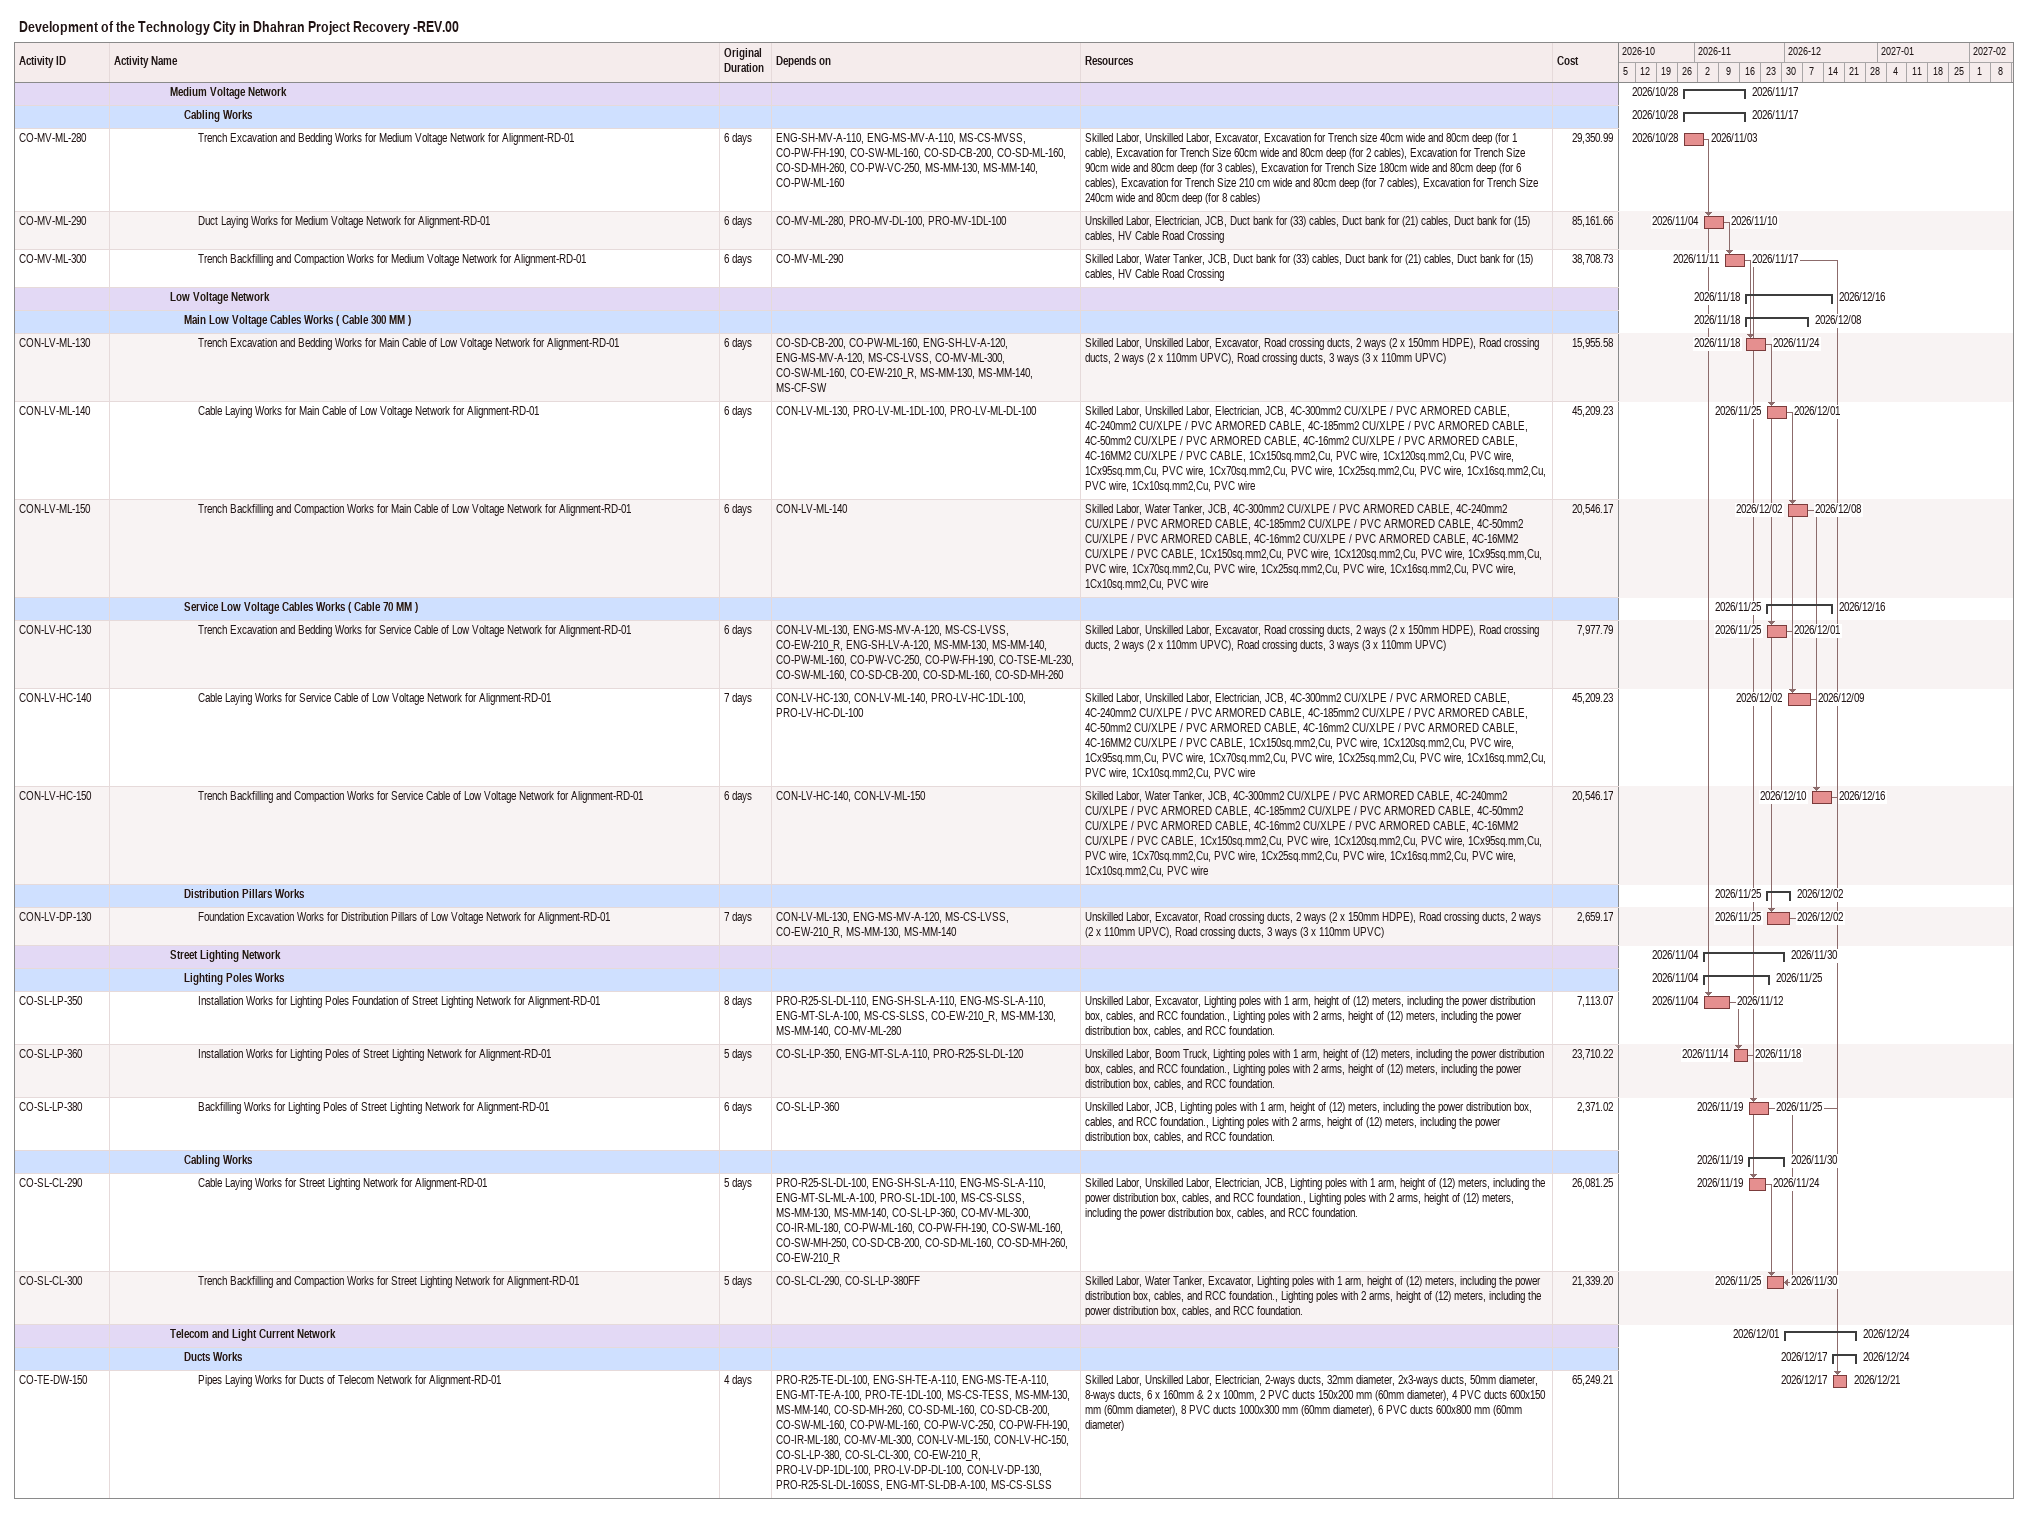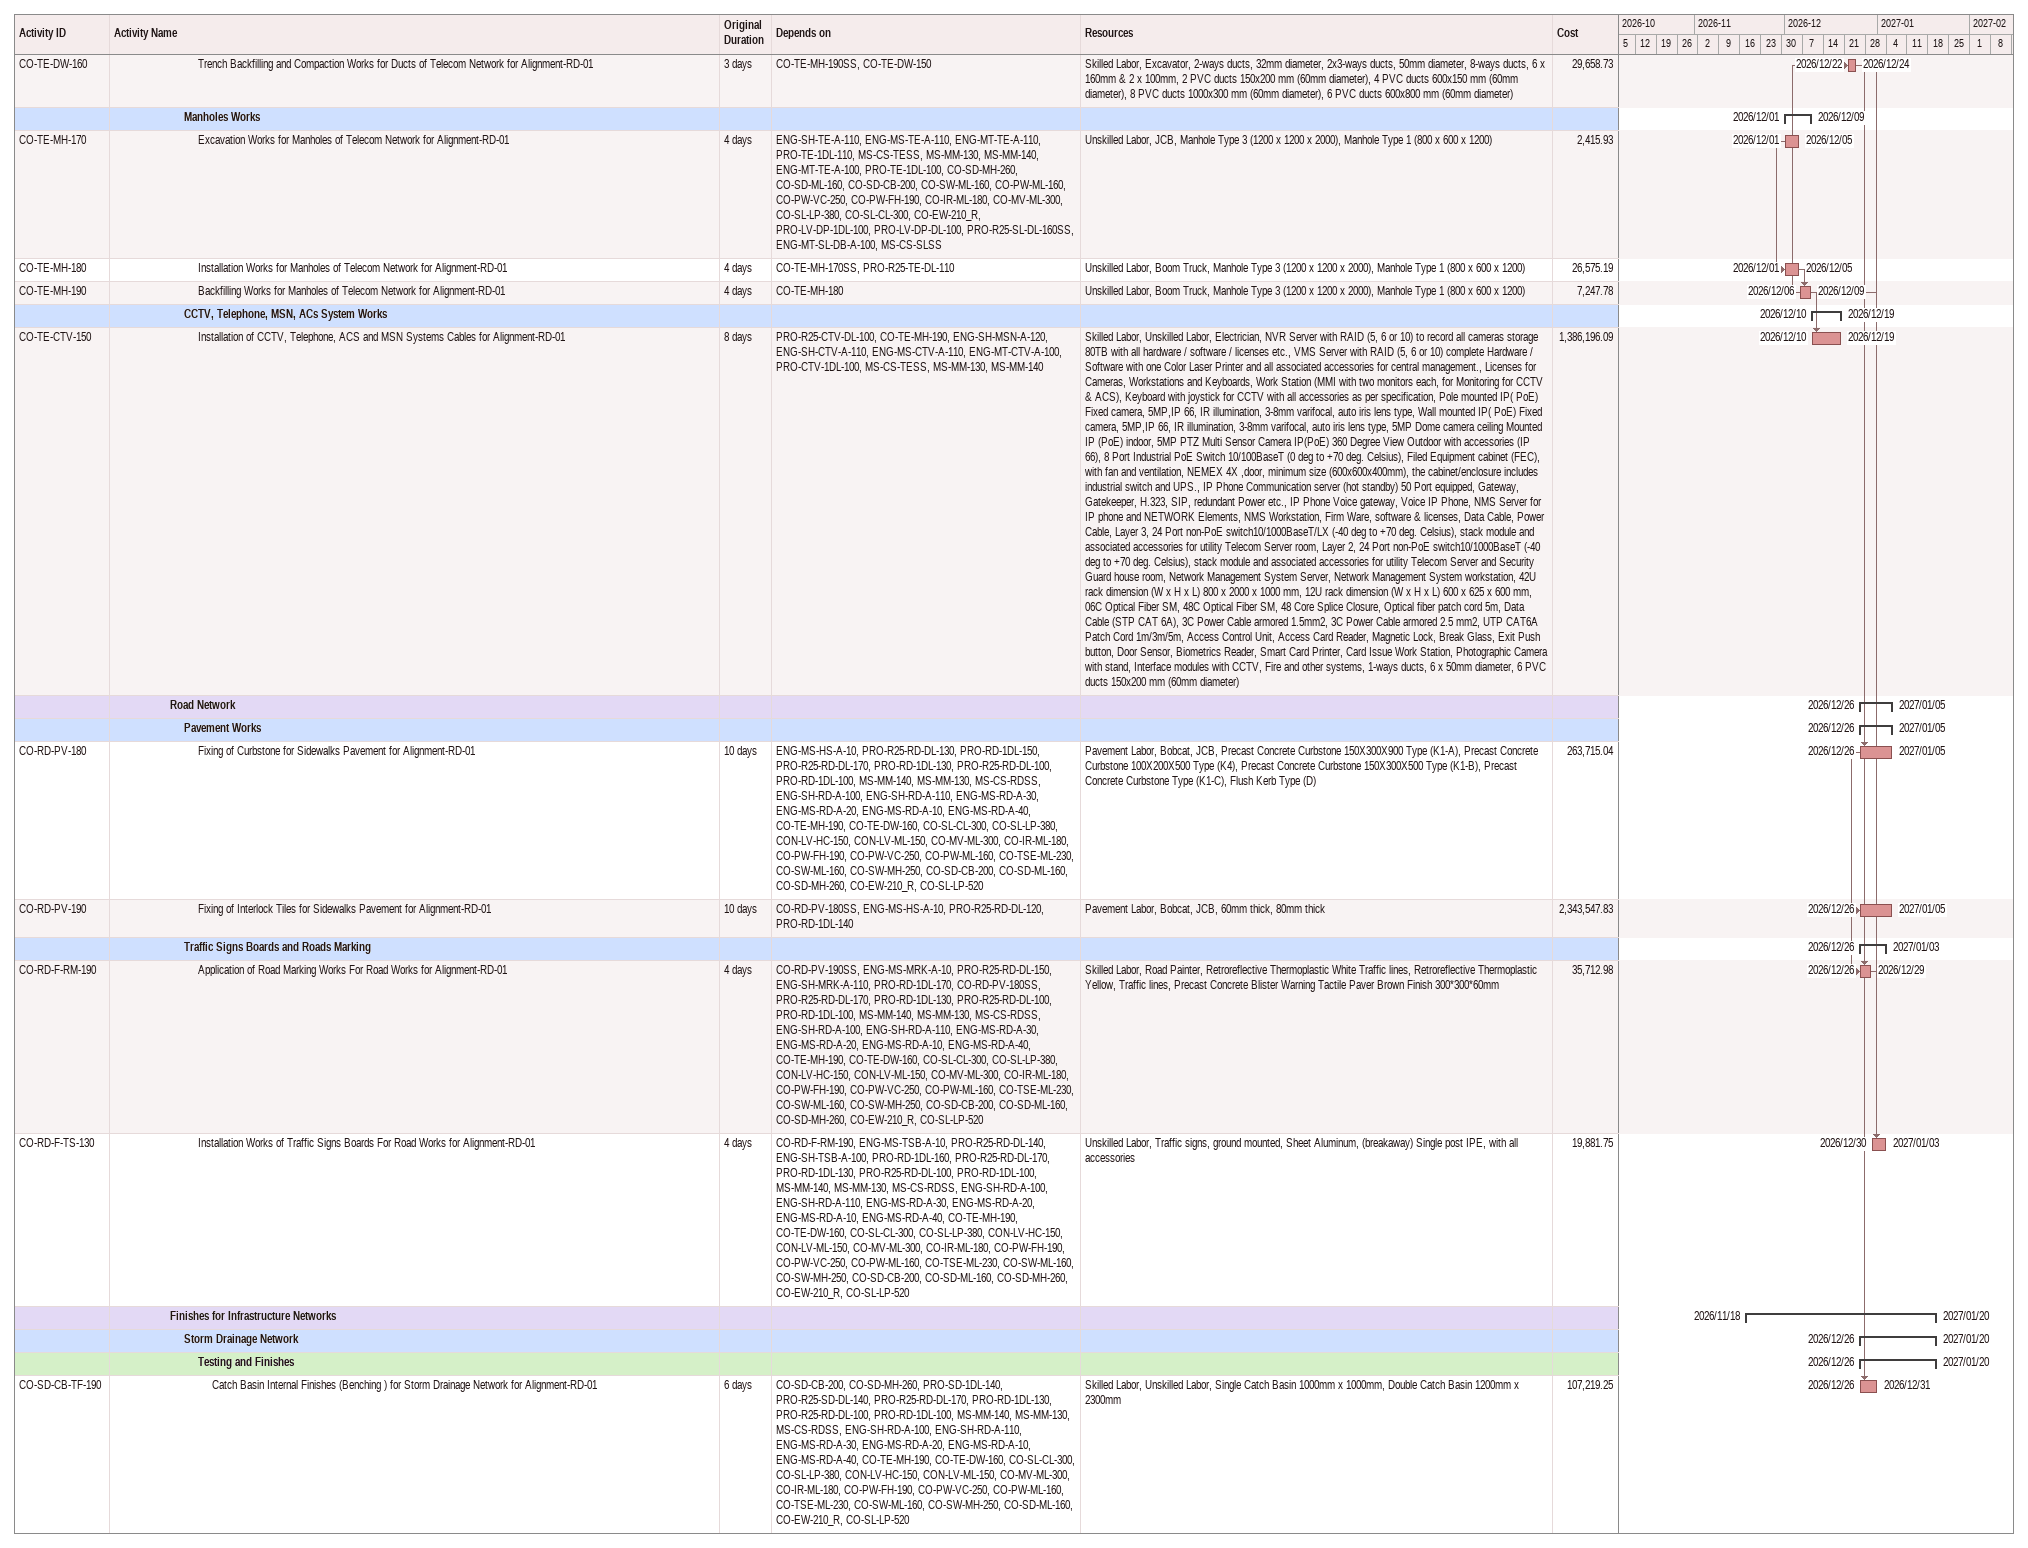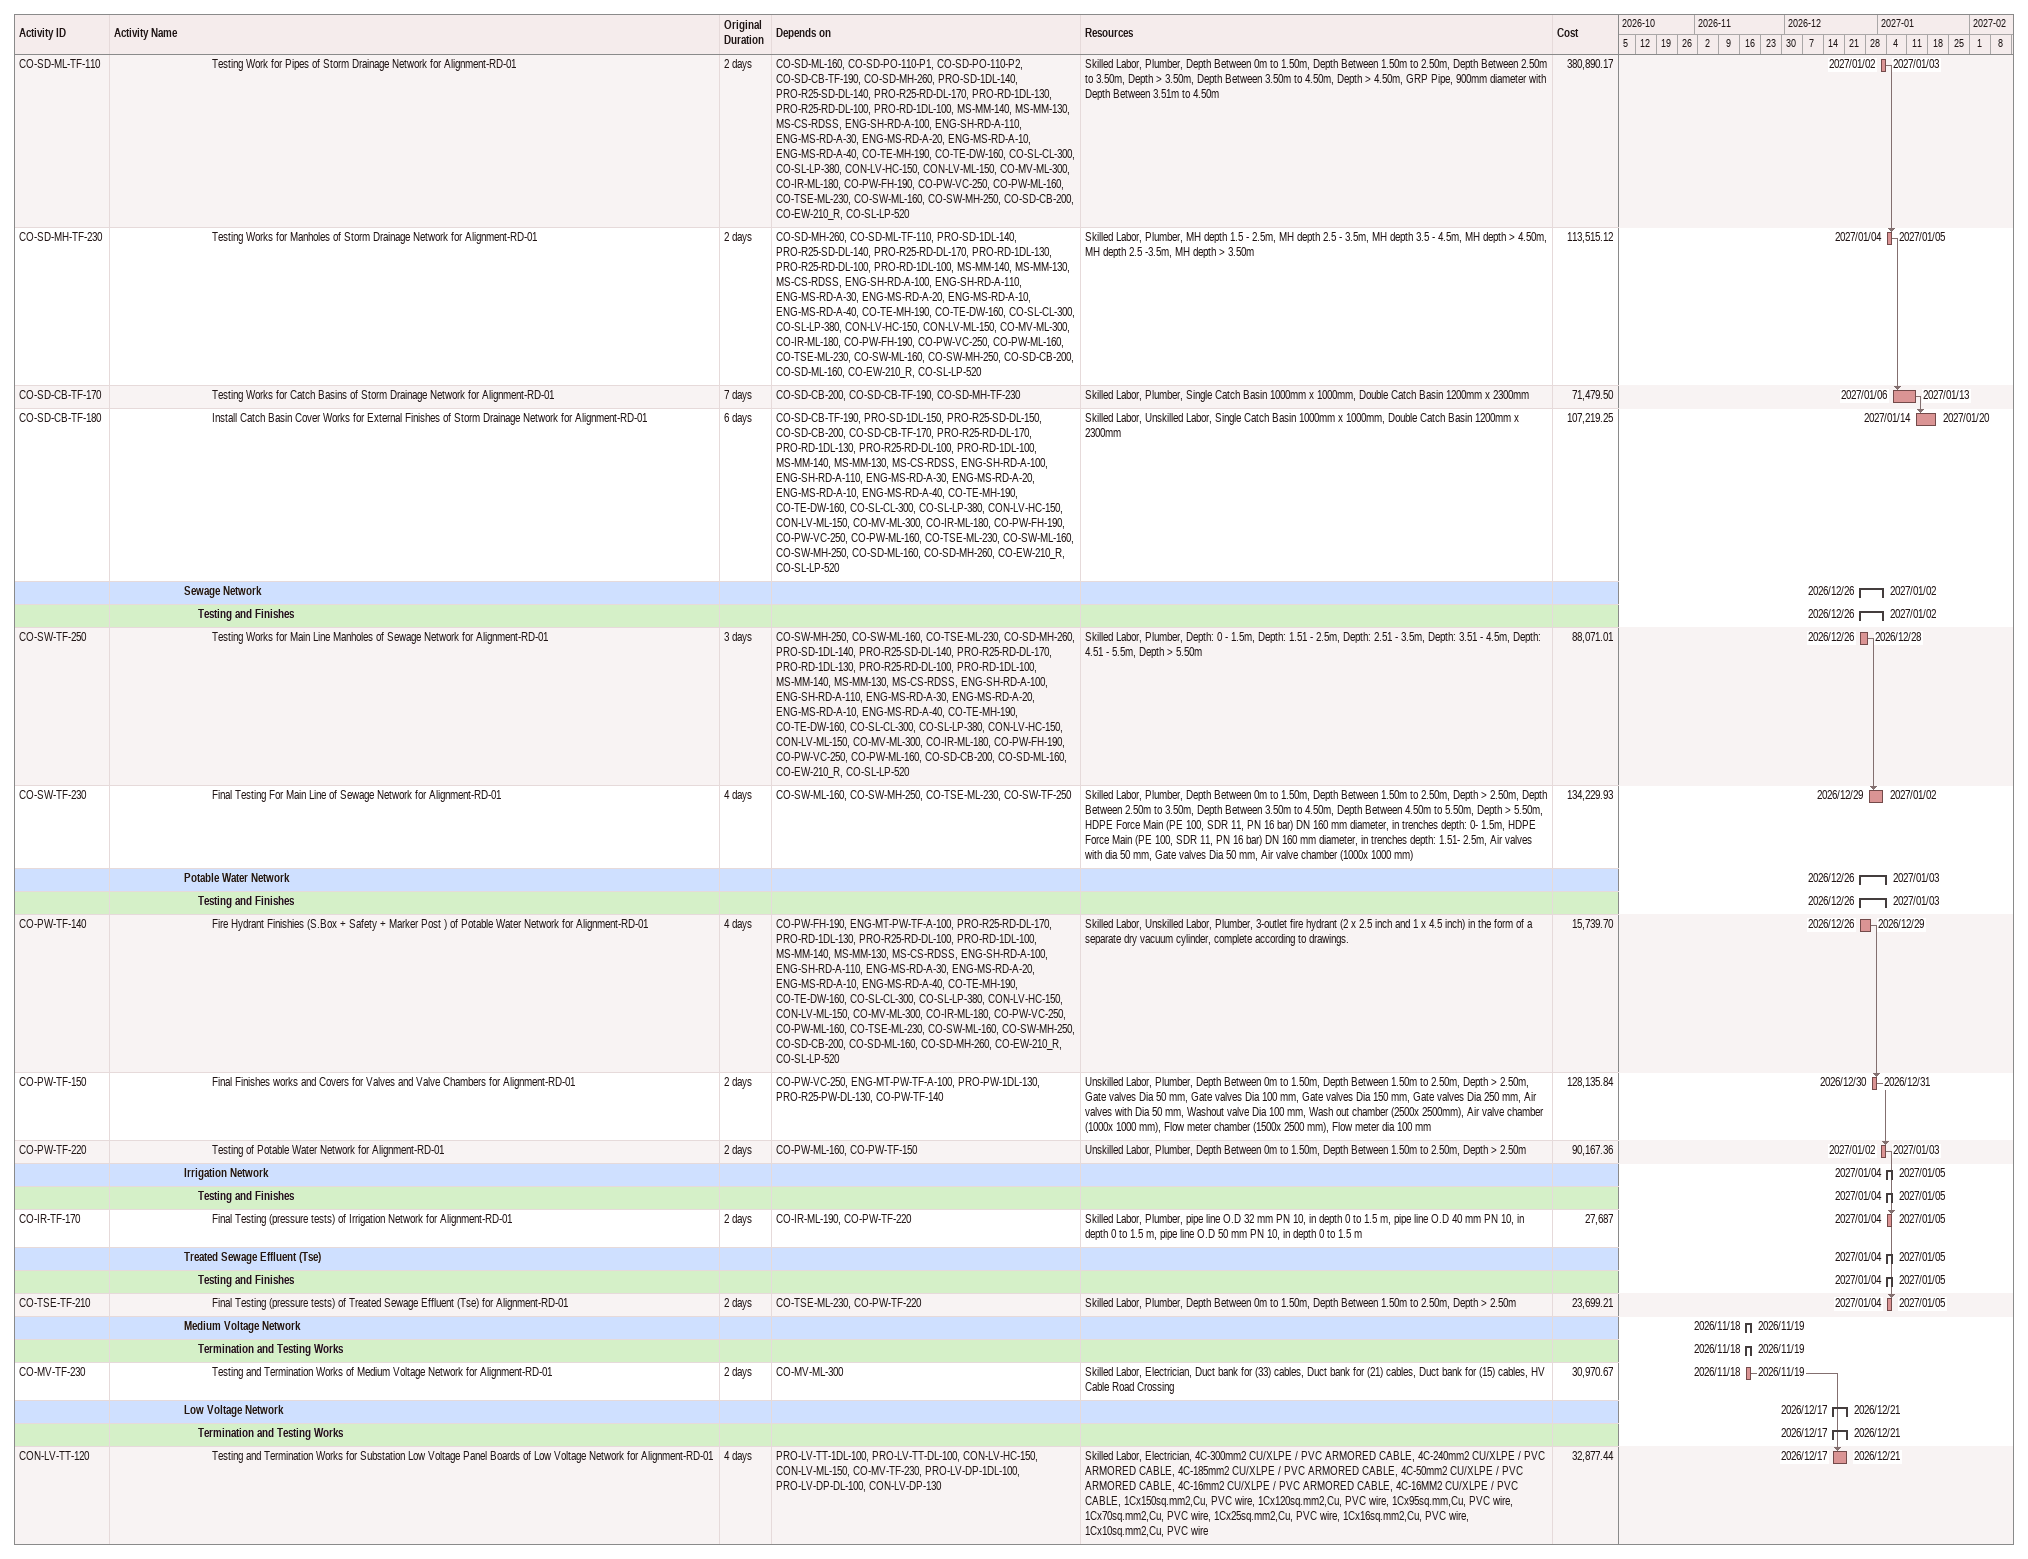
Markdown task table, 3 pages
Development of the Technology City in Dhahran Project Recovery -REV.00

| ID | Level | Task | Original duration | Start | Finish | Predecessors | Resources | Cost |
|---|---|---|---|---|---|---|---|---|
|  | 5 | **Medium Voltage Network** |  | 2026-10-28 | 2026-11-17 |  |  |  |
|  | 6 | **Cabling Works** |  | 2026-10-28 | 2026-11-17 |  |  |  |
| CO-MV-ML-280 | 7 | Trench Excavation and Bedding Works for Medium Voltage Network for Alignment-RD-01 | 6d | 2026-10-28 | 2026-11-03 | ENG-SH-MV-A-110, ENG-MS-MV-A-110, MS-CS-MVSS, CO-PW-FH-190, CO-SW-ML-160, CO-SD-CB-200, CO-SD-ML-160, CO-SD-MH-260, CO-PW-VC-250, MS-MM-130, MS-MM-140, CO-PW-ML-160 | Skilled Labor, Unskilled Labor, Excavator, Excavation for Trench size 40cm wide and 80cm deep (for 1 cable), Excavation for Trench Size 60cm wide and 80cm deep (for 2 cables), Excavation for Trench Size 90cm wide and 80cm deep (for 3 cables), Excavation for Trench Size 180cm wide and 80cm deep (for 6 cables), Excavation for Trench Size 210 cm wide and 80cm deep (for 7 cables), Excavation for Trench Size 240cm wide and 80cm deep (for 8 cables) | 29350.99 |
| CO-MV-ML-290 | 7 | Duct Laying Works for Medium Voltage Network for Alignment-RD-01 | 6d | 2026-11-04 | 2026-11-10 | CO-MV-ML-280, PRO-MV-DL-100, PRO-MV-1DL-100 | Unskilled Labor, Electrician, JCB, Duct bank for (33) cables, Duct bank for (21) cables, Duct bank for (15) cables, HV Cable Road Crossing | 85161.66 |
| CO-MV-ML-300 | 7 | Trench Backfilling and Compaction Works for Medium Voltage Network for Alignment-RD-01 | 6d | 2026-11-11 | 2026-11-17 | CO-MV-ML-290 | Skilled Labor, Water Tanker, JCB, Duct bank for (33) cables, Duct bank for (21) cables, Duct bank for (15) cables, HV Cable Road Crossing | 38708.73 |
|  | 5 | **Low Voltage Network** |  | 2026-11-18 | 2026-12-16 |  |  |  |
|  | 6 | **Main Low Voltage Cables Works ( Cable 300 MM )** |  | 2026-11-18 | 2026-12-08 |  |  |  |
| CON-LV-ML-130 | 7 | Trench Excavation and Bedding Works for Main Cable of Low Voltage Network for Alignment-RD-01 | 6d | 2026-11-18 | 2026-11-24 | CO-SD-CB-200, CO-PW-ML-160, ENG-SH-LV-A-120, ENG-MS-MV-A-120, MS-CS-LVSS, CO-MV-ML-300, CO-SW-ML-160, CO-EW-210_R, MS-MM-130, MS-MM-140, MS-CF-SW | Skilled Labor, Unskilled Labor, Excavator, Road crossing ducts, 2 ways (2 x 150mm HDPE), Road crossing ducts, 2 ways (2 x 110mm UPVC), Road crossing ducts, 3 ways (3 x 110mm UPVC) | 15955.58 |
| CON-LV-ML-140 | 7 | Cable Laying Works for Main Cable of Low Voltage Network for Alignment-RD-01 | 6d | 2026-11-25 | 2026-12-01 | CON-LV-ML-130, PRO-LV-ML-1DL-100, PRO-LV-ML-DL-100 | Skilled Labor, Unskilled Labor, Electrician, JCB, 4C-300mm2 CU/XLPE / PVC ARMORED CABLE, 4C-240mm2 CU/XLPE / PVC ARMORED CABLE, 4C-185mm2 CU/XLPE / PVC ARMORED CABLE, 4C-50mm2 CU/XLPE / PVC ARMORED CABLE, 4C-16mm2 CU/XLPE / PVC ARMORED CABLE, 4C-16MM2 CU/XLPE / PVC CABLE, 1Cx150sq.mm2,Cu, PVC wire, 1Cx120sq.mm2,Cu, PVC wire, 1Cx95sq.mm,Cu, PVC wire, 1Cx70sq.mm2,Cu, PVC wire, 1Cx25sq.mm2,Cu, PVC wire, 1Cx16sq.mm2,Cu, PVC wire, 1Cx10sq.mm2,Cu, PVC wire | 45209.23 |
| CON-LV-ML-150 | 7 | Trench Backfilling and Compaction Works for Main Cable of Low Voltage Network for Alignment-RD-01 | 6d | 2026-12-02 | 2026-12-08 | CON-LV-ML-140 | Skilled Labor, Water Tanker, JCB, 4C-300mm2 CU/XLPE / PVC ARMORED CABLE, 4C-240mm2 CU/XLPE / PVC ARMORED CABLE, 4C-185mm2 CU/XLPE / PVC ARMORED CABLE, 4C-50mm2 CU/XLPE / PVC ARMORED CABLE, 4C-16mm2 CU/XLPE / PVC ARMORED CABLE, 4C-16MM2 CU/XLPE / PVC CABLE, 1Cx150sq.mm2,Cu, PVC wire, 1Cx120sq.mm2,Cu, PVC wire, 1Cx95sq.mm,Cu, PVC wire, 1Cx70sq.mm2,Cu, PVC wire, 1Cx25sq.mm2,Cu, PVC wire, 1Cx16sq.mm2,Cu, PVC wire, 1Cx10sq.mm2,Cu, PVC wire | 20546.17 |
|  | 6 | **Service Low Voltage Cables Works ( Cable 70 MM )** |  | 2026-11-25 | 2026-12-16 |  |  |  |
| CON-LV-HC-130 | 7 | Trench Excavation and Bedding Works for Service Cable of Low Voltage Network for Alignment-RD-01 | 6d | 2026-11-25 | 2026-12-01 | CON-LV-ML-130, ENG-MS-MV-A-120, MS-CS-LVSS, CO-EW-210_R, ENG-SH-LV-A-120, MS-MM-130, MS-MM-140, CO-PW-ML-160, CO-PW-VC-250, CO-PW-FH-190, CO-TSE-ML-230, CO-SW-ML-160, CO-SD-CB-200, CO-SD-ML-160, CO-SD-MH-260 | Skilled Labor, Unskilled Labor, Excavator, Road crossing ducts, 2 ways (2 x 150mm HDPE), Road crossing ducts, 2 ways (2 x 110mm UPVC), Road crossing ducts, 3 ways (3 x 110mm UPVC) | 7977.79 |
| CON-LV-HC-140 | 7 | Cable Laying Works for Service Cable of Low Voltage Network for Alignment-RD-01 | 7d | 2026-12-02 | 2026-12-09 | CON-LV-HC-130, CON-LV-ML-140, PRO-LV-HC-1DL-100, PRO-LV-HC-DL-100 | Skilled Labor, Unskilled Labor, Electrician, JCB, 4C-300mm2 CU/XLPE / PVC ARMORED CABLE, 4C-240mm2 CU/XLPE / PVC ARMORED CABLE, 4C-185mm2 CU/XLPE / PVC ARMORED CABLE, 4C-50mm2 CU/XLPE / PVC ARMORED CABLE, 4C-16mm2 CU/XLPE / PVC ARMORED CABLE, 4C-16MM2 CU/XLPE / PVC CABLE, 1Cx150sq.mm2,Cu, PVC wire, 1Cx120sq.mm2,Cu, PVC wire, 1Cx95sq.mm,Cu, PVC wire, 1Cx70sq.mm2,Cu, PVC wire, 1Cx25sq.mm2,Cu, PVC wire, 1Cx16sq.mm2,Cu, PVC wire, 1Cx10sq.mm2,Cu, PVC wire | 45209.23 |
| CON-LV-HC-150 | 7 | Trench Backfilling and Compaction Works for Service Cable of Low Voltage Network for Alignment-RD-01 | 6d | 2026-12-10 | 2026-12-16 | CON-LV-HC-140, CON-LV-ML-150 | Skilled Labor, Water Tanker, JCB, 4C-300mm2 CU/XLPE / PVC ARMORED CABLE, 4C-240mm2 CU/XLPE / PVC ARMORED CABLE, 4C-185mm2 CU/XLPE / PVC ARMORED CABLE, 4C-50mm2 CU/XLPE / PVC ARMORED CABLE, 4C-16mm2 CU/XLPE / PVC ARMORED CABLE, 4C-16MM2 CU/XLPE / PVC CABLE, 1Cx150sq.mm2,Cu, PVC wire, 1Cx120sq.mm2,Cu, PVC wire, 1Cx95sq.mm,Cu, PVC wire, 1Cx70sq.mm2,Cu, PVC wire, 1Cx25sq.mm2,Cu, PVC wire, 1Cx16sq.mm2,Cu, PVC wire, 1Cx10sq.mm2,Cu, PVC wire | 20546.17 |
|  | 6 | **Distribution Pillars Works** |  | 2026-11-25 | 2026-12-02 |  |  |  |
| CON-LV-DP-130 | 7 | Foundation Excavation Works for Distribution Pillars of Low Voltage Network for Alignment-RD-01 | 7d | 2026-11-25 | 2026-12-02 | CON-LV-ML-130, ENG-MS-MV-A-120, MS-CS-LVSS, CO-EW-210_R, MS-MM-130, MS-MM-140 | Unskilled Labor, Excavator, Road crossing ducts, 2 ways (2 x 150mm HDPE), Road crossing ducts, 2 ways (2 x 110mm UPVC), Road crossing ducts, 3 ways (3 x 110mm UPVC) | 2659.17 |
|  | 5 | **Street Lighting Network** |  | 2026-11-04 | 2026-11-30 |  |  |  |
|  | 6 | **Lighting Poles Works** |  | 2026-11-04 | 2026-11-25 |  |  |  |
| CO-SL-LP-350 | 7 | Installation Works for Lighting Poles Foundation of Street Lighting Network for Alignment-RD-01 | 8d | 2026-11-04 | 2026-11-12 | PRO-R25-SL-DL-110, ENG-SH-SL-A-110, ENG-MS-SL-A-110, ENG-MT-SL-A-100, MS-CS-SLSS, CO-EW-210_R, MS-MM-130, MS-MM-140, CO-MV-ML-280 | Unskilled Labor, Excavator, Lighting poles with 1 arm, height of (12) meters, including the power distribution box, cables, and RCC foundation., Lighting poles with 2 arms, height of (12) meters, including the power distribution box, cables, and RCC foundation. | 7113.07 |
| CO-SL-LP-360 | 7 | Installation Works for Lighting Poles of Street Lighting Network for Alignment-RD-01 | 5d | 2026-11-14 | 2026-11-18 | CO-SL-LP-350, ENG-MT-SL-A-110, PRO-R25-SL-DL-120 | Unskilled Labor, Boom Truck, Lighting poles with 1 arm, height of (12) meters, including the power distribution box, cables, and RCC foundation., Lighting poles with 2 arms, height of (12) meters, including the power distribution box, cables, and RCC foundation. | 23710.22 |
| CO-SL-LP-380 | 7 | Backfilling Works for Lighting Poles of Street Lighting Network for Alignment-RD-01 | 6d | 2026-11-19 | 2026-11-25 | CO-SL-LP-360 | Unskilled Labor, JCB, Lighting poles with 1 arm, height of (12) meters, including the power distribution box, cables, and RCC foundation., Lighting poles with 2 arms, height of (12) meters, including the power distribution box, cables, and RCC foundation. | 2371.02 |
|  | 6 | **Cabling Works** |  | 2026-11-19 | 2026-11-30 |  |  |  |
| CO-SL-CL-290 | 7 | Cable Laying Works for Street Lighting Network for Alignment-RD-01 | 5d | 2026-11-19 | 2026-11-24 | PRO-R25-SL-DL-100, ENG-SH-SL-A-110, ENG-MS-SL-A-110, ENG-MT-SL-ML-A-100, PRO-SL-1DL-100, MS-CS-SLSS, MS-MM-130, MS-MM-140, CO-SL-LP-360, CO-MV-ML-300, CO-IR-ML-180, CO-PW-ML-160, CO-PW-FH-190, CO-SW-ML-160, CO-SW-MH-250, CO-SD-CB-200, CO-SD-ML-160, CO-SD-MH-260, CO-EW-210_R | Skilled Labor, Unskilled Labor, Electrician, JCB, Lighting poles with 1 arm, height of (12) meters, including the power distribution box, cables, and RCC foundation., Lighting poles with 2 arms, height of (12) meters, including the power distribution box, cables, and RCC foundation. | 26081.25 |
| CO-SL-CL-300 | 7 | Trench Backfilling and Compaction Works for Street Lighting Network for Alignment-RD-01 | 5d | 2026-11-25 | 2026-11-30 | CO-SL-CL-290, CO-SL-LP-380FF | Skilled Labor, Water Tanker, Excavator, Lighting poles with 1 arm, height of (12) meters, including the power distribution box, cables, and RCC foundation., Lighting poles with 2 arms, height of (12) meters, including the power distribution box, cables, and RCC foundation. | 21339.20 |
|  | 5 | **Telecom and Light Current Network** |  | 2026-12-01 | 2026-12-24 |  |  |  |
|  | 6 | **Ducts Works** |  | 2026-12-17 | 2026-12-24 |  |  |  |
| CO-TE-DW-150 | 7 | Pipes Laying Works for Ducts of Telecom Network for Alignment-RD-01 | 4d | 2026-12-17 | 2026-12-21 | PRO-R25-TE-DL-100, ENG-SH-TE-A-110, ENG-MS-TE-A-110, ENG-MT-TE-A-100, PRO-TE-1DL-100, MS-CS-TESS, MS-MM-130, MS-MM-140, CO-SD-MH-260, CO-SD-ML-160, CO-SD-CB-200, CO-SW-ML-160, CO-PW-ML-160, CO-PW-VC-250, CO-PW-FH-190, CO-IR-ML-180, CO-MV-ML-300, CON-LV-ML-150, CON-LV-HC-150, CO-SL-LP-380, CO-SL-CL-300, CO-EW-210_R, PRO-LV-DP-1DL-100, PRO-LV-DP-DL-100, CON-LV-DP-130, PRO-R25-SL-DL-160SS, ENG-MT-SL-DB-A-100, MS-CS-SLSS | Skilled Labor, Unskilled Labor, Electrician, 2-ways ducts, 32mm diameter, 2x3-ways ducts, 50mm diameter, 8-ways ducts, 6 x 160mm & 2 x 100mm, 2 PVC ducts 150x200 mm (60mm diameter), 4 PVC ducts 600x150 mm (60mm diameter), 8 PVC ducts 1000x300 mm (60mm diameter), 6 PVC ducts 600x800 mm (60mm diameter) | 65249.21 |
| CO-TE-DW-160 | 7 | Trench Backfilling and Compaction Works for Ducts of Telecom Network for Alignment-RD-01 | 3d | 2026-12-22 | 2026-12-24 | CO-TE-MH-190SS, CO-TE-DW-150 | Skilled Labor, Excavator, 2-ways ducts, 32mm diameter, 2x3-ways ducts, 50mm diameter, 8-ways ducts, 6 x 160mm & 2 x 100mm, 2 PVC ducts 150x200 mm (60mm diameter), 4 PVC ducts 600x150 mm (60mm diameter), 8 PVC ducts 1000x300 mm (60mm diameter), 6 PVC ducts 600x800 mm (60mm diameter) | 29658.73 |
|  | 6 | **Manholes Works** |  | 2026-12-01 | 2026-12-09 |  |  |  |
| CO-TE-MH-170 | 7 | Excavation Works for Manholes of Telecom Network for Alignment-RD-01 | 4d | 2026-12-01 | 2026-12-05 | ENG-SH-TE-A-110, ENG-MS-TE-A-110, ENG-MT-TE-A-110, PRO-TE-1DL-110, MS-CS-TESS, MS-MM-130, MS-MM-140, ENG-MT-TE-A-100, PRO-TE-1DL-100, CO-SD-MH-260, CO-SD-ML-160, CO-SD-CB-200, CO-SW-ML-160, CO-PW-ML-160, CO-PW-VC-250, CO-PW-FH-190, CO-IR-ML-180, CO-MV-ML-300, CO-SL-LP-380, CO-SL-CL-300, CO-EW-210_R, PRO-LV-DP-1DL-100, PRO-LV-DP-DL-100, PRO-R25-SL-DL-160SS, ENG-MT-SL-DB-A-100, MS-CS-SLSS | Unskilled Labor, JCB, Manhole Type 3 (1200 x 1200 x 2000), Manhole Type 1 (800 x 600 x 1200) | 2415.93 |
| CO-TE-MH-180 | 7 | Installation Works for Manholes of Telecom Network for Alignment-RD-01 | 4d | 2026-12-01 | 2026-12-05 | CO-TE-MH-170SS, PRO-R25-TE-DL-110 | Unskilled Labor, Boom Truck, Manhole Type 3 (1200 x 1200 x 2000), Manhole Type 1 (800 x 600 x 1200) | 26575.19 |
| CO-TE-MH-190 | 7 | Backfilling Works for Manholes of Telecom Network for Alignment-RD-01 | 4d | 2026-12-06 | 2026-12-09 | CO-TE-MH-180 | Unskilled Labor, Boom Truck, Manhole Type 3 (1200 x 1200 x 2000), Manhole Type 1 (800 x 600 x 1200) | 7247.78 |
|  | 6 | **CCTV, Telephone, MSN, ACs System Works** |  | 2026-12-10 | 2026-12-19 |  |  |  |
| CO-TE-CTV-150 | 7 | Installation of CCTV, Telephone, ACS and MSN Systems Cables for Alignment-RD-01 | 8d | 2026-12-10 | 2026-12-19 | PRO-R25-CTV-DL-100, CO-TE-MH-190, ENG-SH-MSN-A-120, ENG-SH-CTV-A-110, ENG-MS-CTV-A-110, ENG-MT-CTV-A-100, PRO-CTV-1DL-100, MS-CS-TESS, MS-MM-130, MS-MM-140 | Skilled Labor, Unskilled Labor, Electrician, NVR Server with RAID (5, 6 or 10) to record all cameras storage 80TB with all hardware / software / licenses etc., VMS Server with RAID (5, 6 or 10) complete Hardware / Software with one Color Laser Printer and all associated accessories for central management., Licenses for Cameras, Workstations and Keyboards, Work Station (MMI with two monitors each, for Monitoring for CCTV & ACS), Keyboard with joystick for CCTV with all accessories as per specification, Pole mounted IP( PoE) Fixed camera, 5MP,IP 66, IR illumination, 3-8mm varifocal, auto iris lens type, Wall mounted IP( PoE) Fixed camera, 5MP,IP 66, IR illumination, 3-8mm varifocal, auto iris lens type, 5MP Dome camera ceiling Mounted IP (PoE) indoor, 5MP PTZ Multi Sensor Camera IP(PoE) 360 Degree View Outdoor with accessories (IP 66), 8 Port Industrial PoE Switch 10/100BaseT (0 deg to +70 deg. Celsius), Filed Equipment cabinet (FEC), with fan and ventilation, NEMEX 4X ,door, minimum size (600x600x400mm), the cabinet/enclosure includes industrial switch and UPS., IP Phone Communication server (hot standby) 50 Port equipped, Gateway, Gatekeeper, H.323, SIP, redundant Power etc., IP Phone Voice gateway, Voice IP Phone, NMS Server for IP phone and NETWORK Elements, NMS Workstation, Firm Ware, software & licenses, Data Cable, Power Cable, Layer 3, 24 Port non-PoE switch10/1000BaseT/LX (-40 deg to +70 deg. Celsius), stack module and associated accessories for utility Telecom Server room, Layer 2, 24 Port non-PoE switch10/1000BaseT (-40 deg to +70 deg. Celsius), stack module and associated accessories for utility Telecom Server and Security Guard house room, Network Management System Server, Network Management System workstation, 42U rack dimension (W x H x L) 800 x 2000 x 1000 mm, 12U rack dimension (W x H x L) 600 x 625 x 600 mm, 06C Optical Fiber SM, 48C Optical Fiber SM, 48 Core Splice Closure, Optical fiber patch cord 5m, Data Cable (STP CAT 6A), 3C Power Cable armored 1.5mm2, 3C Power Cable armored 2.5 mm2, UTP CAT6A Patch Cord 1m/3m/5m, Access Control Unit, Access Card Reader, Magnetic Lock, Break Glass, Exit Push button, Door Sensor, Biometrics Reader, Smart Card Printer, Card Issue Work Station, Photographic Camera with stand, Interface modules with CCTV, Fire and other systems, 1-ways ducts, 6 x 50mm diameter, 6 PVC ducts 150x200 mm (60mm diameter) | 1386196.09 |
|  | 5 | **Road Network** |  | 2026-12-26 | 2027-01-05 |  |  |  |
|  | 6 | **Pavement Works** |  | 2026-12-26 | 2027-01-05 |  |  |  |
| CO-RD-PV-180 | 7 | Fixing of Curbstone for Sidewalks Pavement for Alignment-RD-01 | 10d | 2026-12-26 | 2027-01-05 | ENG-MS-HS-A-10, PRO-R25-RD-DL-130, PRO-RD-1DL-150, PRO-R25-RD-DL-170, PRO-RD-1DL-130, PRO-R25-RD-DL-100, PRO-RD-1DL-100, MS-MM-140, MS-MM-130, MS-CS-RDSS, ENG-SH-RD-A-100, ENG-SH-RD-A-110, ENG-MS-RD-A-30, ENG-MS-RD-A-20, ENG-MS-RD-A-10, ENG-MS-RD-A-40, CO-TE-MH-190, CO-TE-DW-160, CO-SL-CL-300, CO-SL-LP-380, CON-LV-HC-150, CON-LV-ML-150, CO-MV-ML-300, CO-IR-ML-180, CO-PW-FH-190, CO-PW-VC-250, CO-PW-ML-160, CO-TSE-ML-230, CO-SW-ML-160, CO-SW-MH-250, CO-SD-CB-200, CO-SD-ML-160, CO-SD-MH-260, CO-EW-210_R, CO-SL-LP-520 | Pavement Labor, Bobcat, JCB, Precast Concrete Curbstone 150X300X900 Type (K1-A), Precast Concrete Curbstone 100X200X500 Type (K4), Precast Concrete Curbstone 150X300X500 Type (K1-B), Precast Concrete Curbstone Type (K1-C), Flush Kerb Type (D) | 263715.04 |
| CO-RD-PV-190 | 7 | Fixing of Interlock Tiles for Sidewalks Pavement for Alignment-RD-01 | 10d | 2026-12-26 | 2027-01-05 | CO-RD-PV-180SS, ENG-MS-HS-A-10, PRO-R25-RD-DL-120, PRO-RD-1DL-140 | Pavement Labor, Bobcat, JCB, 60mm thick, 80mm thick | 2343547.83 |
|  | 6 | **Traffic Signs Boards and Roads Marking** |  | 2026-12-26 | 2027-01-03 |  |  |  |
| CO-RD-F-RM-190 | 7 | Application of Road Marking Works For Road Works for Alignment-RD-01 | 4d | 2026-12-26 | 2026-12-29 | CO-RD-PV-190SS, ENG-MS-MRK-A-10, PRO-R25-RD-DL-150, ENG-SH-MRK-A-110, PRO-RD-1DL-170, CO-RD-PV-180SS, PRO-R25-RD-DL-170, PRO-RD-1DL-130, PRO-R25-RD-DL-100, PRO-RD-1DL-100, MS-MM-140, MS-MM-130, MS-CS-RDSS, ENG-SH-RD-A-100, ENG-SH-RD-A-110, ENG-MS-RD-A-30, ENG-MS-RD-A-20, ENG-MS-RD-A-10, ENG-MS-RD-A-40, CO-TE-MH-190, CO-TE-DW-160, CO-SL-CL-300, CO-SL-LP-380, CON-LV-HC-150, CON-LV-ML-150, CO-MV-ML-300, CO-IR-ML-180, CO-PW-FH-190, CO-PW-VC-250, CO-PW-ML-160, CO-TSE-ML-230, CO-SW-ML-160, CO-SW-MH-250, CO-SD-CB-200, CO-SD-ML-160, CO-SD-MH-260, CO-EW-210_R, CO-SL-LP-520 | Skilled Labor, Road Painter, Retroreflective Thermoplastic White Traffic lines, Retroreflective Thermoplastic Yellow, Traffic lines, Precast Concrete Blister Warning Tactile Paver Brown Finish 300*300*60mm | 35712.98 |
| CO-RD-F-TS-130 | 7 | Installation Works of Traffic Signs Boards For Road Works for Alignment-RD-01 | 4d | 2026-12-30 | 2027-01-03 | CO-RD-F-RM-190, ENG-MS-TSB-A-10, PRO-R25-RD-DL-140, ENG-SH-TSB-A-100, PRO-RD-1DL-160, PRO-R25-RD-DL-170, PRO-RD-1DL-130, PRO-R25-RD-DL-100, PRO-RD-1DL-100, MS-MM-140, MS-MM-130, MS-CS-RDSS, ENG-SH-RD-A-100, ENG-SH-RD-A-110, ENG-MS-RD-A-30, ENG-MS-RD-A-20, ENG-MS-RD-A-10, ENG-MS-RD-A-40, CO-TE-MH-190, CO-TE-DW-160, CO-SL-CL-300, CO-SL-LP-380, CON-LV-HC-150, CON-LV-ML-150, CO-MV-ML-300, CO-IR-ML-180, CO-PW-FH-190, CO-PW-VC-250, CO-PW-ML-160, CO-TSE-ML-230, CO-SW-ML-160, CO-SW-MH-250, CO-SD-CB-200, CO-SD-ML-160, CO-SD-MH-260, CO-EW-210_R, CO-SL-LP-520 | Unskilled Labor, Traffic signs, ground mounted, Sheet Aluminum, (breakaway) Single post IPE, with all accessories | 19881.75 |
|  | 5 | **Finishes for Infrastructure Networks** |  | 2026-11-18 | 2027-01-20 |  |  |  |
|  | 6 | **Storm Drainage Network** |  | 2026-12-26 | 2027-01-20 |  |  |  |
|  | 7 | **Testing and Finishes** |  | 2026-12-26 | 2027-01-20 |  |  |  |
| CO-SD-CB-TF-190 | 8 | Catch Basin Internal Finishes (Benching ) for Storm Drainage Network for Alignment-RD-01 | 6d | 2026-12-26 | 2026-12-31 | CO-SD-CB-200, CO-SD-MH-260, PRO-SD-1DL-140, PRO-R25-SD-DL-140, PRO-R25-RD-DL-170, PRO-RD-1DL-130, PRO-R25-RD-DL-100, PRO-RD-1DL-100, MS-MM-140, MS-MM-130, MS-CS-RDSS, ENG-SH-RD-A-100, ENG-SH-RD-A-110, ENG-MS-RD-A-30, ENG-MS-RD-A-20, ENG-MS-RD-A-10, ENG-MS-RD-A-40, CO-TE-MH-190, CO-TE-DW-160, CO-SL-CL-300, CO-SL-LP-380, CON-LV-HC-150, CON-LV-ML-150, CO-MV-ML-300, CO-IR-ML-180, CO-PW-FH-190, CO-PW-VC-250, CO-PW-ML-160, CO-TSE-ML-230, CO-SW-ML-160, CO-SW-MH-250, CO-SD-ML-160, CO-EW-210_R, CO-SL-LP-520 | Skilled Labor, Unskilled Labor, Single Catch Basin 1000mm x 1000mm, Double Catch Basin 1200mm x 2300mm | 107219.25 |
| CO-SD-ML-TF-110 | 8 | Testing Work for Pipes of Storm Drainage Network for Alignment-RD-01 | 2d | 2027-01-02 | 2027-01-03 | CO-SD-ML-160, CO-SD-PO-110-P1, CO-SD-PO-110-P2, CO-SD-CB-TF-190, CO-SD-MH-260, PRO-SD-1DL-140, PRO-R25-SD-DL-140, PRO-R25-RD-DL-170, PRO-RD-1DL-130, PRO-R25-RD-DL-100, PRO-RD-1DL-100, MS-MM-140, MS-MM-130, MS-CS-RDSS, ENG-SH-RD-A-100, ENG-SH-RD-A-110, ENG-MS-RD-A-30, ENG-MS-RD-A-20, ENG-MS-RD-A-10, ENG-MS-RD-A-40, CO-TE-MH-190, CO-TE-DW-160, CO-SL-CL-300, CO-SL-LP-380, CON-LV-HC-150, CON-LV-ML-150, CO-MV-ML-300, CO-IR-ML-180, CO-PW-FH-190, CO-PW-VC-250, CO-PW-ML-160, CO-TSE-ML-230, CO-SW-ML-160, CO-SW-MH-250, CO-SD-CB-200, CO-EW-210_R, CO-SL-LP-520 | Skilled Labor, Plumber, Depth Between 0m to 1.50m, Depth Between 1.50m to 2.50m, Depth Between 2.50m to 3.50m, Depth > 3.50m, Depth Between 3.50m to 4.50m, Depth > 4.50m, GRP Pipe, 900mm diameter with Depth Between 3.51m to 4.50m | 380890.17 |
| CO-SD-MH-TF-230 | 8 | Testing Works for Manholes of Storm Drainage Network for Alignment-RD-01 | 2d | 2027-01-04 | 2027-01-05 | CO-SD-MH-260, CO-SD-ML-TF-110, PRO-SD-1DL-140, PRO-R25-SD-DL-140, PRO-R25-RD-DL-170, PRO-RD-1DL-130, PRO-R25-RD-DL-100, PRO-RD-1DL-100, MS-MM-140, MS-MM-130, MS-CS-RDSS, ENG-SH-RD-A-100, ENG-SH-RD-A-110, ENG-MS-RD-A-30, ENG-MS-RD-A-20, ENG-MS-RD-A-10, ENG-MS-RD-A-40, CO-TE-MH-190, CO-TE-DW-160, CO-SL-CL-300, CO-SL-LP-380, CON-LV-HC-150, CON-LV-ML-150, CO-MV-ML-300, CO-IR-ML-180, CO-PW-FH-190, CO-PW-VC-250, CO-PW-ML-160, CO-TSE-ML-230, CO-SW-ML-160, CO-SW-MH-250, CO-SD-CB-200, CO-SD-ML-160, CO-EW-210_R, CO-SL-LP-520 | Skilled Labor, Plumber, MH depth 1.5 - 2.5m, MH depth 2.5 - 3.5m, MH depth 3.5 - 4.5m, MH depth > 4.50m, MH depth 2.5 -3.5m, MH depth > 3.50m | 113515.12 |
| CO-SD-CB-TF-170 | 8 | Testing Works for Catch Basins of Storm Drainage Network for Alignment-RD-01 | 7d | 2027-01-06 | 2027-01-13 | CO-SD-CB-200, CO-SD-CB-TF-190, CO-SD-MH-TF-230 | Skilled Labor, Plumber, Single Catch Basin 1000mm x 1000mm, Double Catch Basin 1200mm x 2300mm | 71479.50 |
| CO-SD-CB-TF-180 | 8 | Install Catch Basin Cover Works for External Finishes of Storm Drainage Network for Alignment-RD-01 | 6d | 2027-01-14 | 2027-01-20 | CO-SD-CB-TF-190, PRO-SD-1DL-150, PRO-R25-SD-DL-150, CO-SD-CB-200, CO-SD-CB-TF-170, PRO-R25-RD-DL-170, PRO-RD-1DL-130, PRO-R25-RD-DL-100, PRO-RD-1DL-100, MS-MM-140, MS-MM-130, MS-CS-RDSS, ENG-SH-RD-A-100, ENG-SH-RD-A-110, ENG-MS-RD-A-30, ENG-MS-RD-A-20, ENG-MS-RD-A-10, ENG-MS-RD-A-40, CO-TE-MH-190, CO-TE-DW-160, CO-SL-CL-300, CO-SL-LP-380, CON-LV-HC-150, CON-LV-ML-150, CO-MV-ML-300, CO-IR-ML-180, CO-PW-FH-190, CO-PW-VC-250, CO-PW-ML-160, CO-TSE-ML-230, CO-SW-ML-160, CO-SW-MH-250, CO-SD-ML-160, CO-SD-MH-260, CO-EW-210_R, CO-SL-LP-520 | Skilled Labor, Unskilled Labor, Single Catch Basin 1000mm x 1000mm, Double Catch Basin 1200mm x 2300mm | 107219.25 |
|  | 6 | **Sewage Network** |  | 2026-12-26 | 2027-01-02 |  |  |  |
|  | 7 | **Testing and Finishes** |  | 2026-12-26 | 2027-01-02 |  |  |  |
| CO-SW-TF-250 | 8 | Testing Works for Main Line Manholes of Sewage Network for Alignment-RD-01 | 3d | 2026-12-26 | 2026-12-28 | CO-SW-MH-250, CO-SW-ML-160, CO-TSE-ML-230, CO-SD-MH-260, PRO-SD-1DL-140, PRO-R25-SD-DL-140, PRO-R25-RD-DL-170, PRO-RD-1DL-130, PRO-R25-RD-DL-100, PRO-RD-1DL-100, MS-MM-140, MS-MM-130, MS-CS-RDSS, ENG-SH-RD-A-100, ENG-SH-RD-A-110, ENG-MS-RD-A-30, ENG-MS-RD-A-20, ENG-MS-RD-A-10, ENG-MS-RD-A-40, CO-TE-MH-190, CO-TE-DW-160, CO-SL-CL-300, CO-SL-LP-380, CON-LV-HC-150, CON-LV-ML-150, CO-MV-ML-300, CO-IR-ML-180, CO-PW-FH-190, CO-PW-VC-250, CO-PW-ML-160, CO-SD-CB-200, CO-SD-ML-160, CO-EW-210_R, CO-SL-LP-520 | Skilled Labor, Plumber, Depth: 0 - 1.5m, Depth: 1.51 - 2.5m, Depth: 2.51 - 3.5m, Depth: 3.51 - 4.5m, Depth: 4.51 - 5.5m, Depth > 5.50m | 88071.01 |
| CO-SW-TF-230 | 8 | Final Testing For Main Line of Sewage Network for Alignment-RD-01 | 4d | 2026-12-29 | 2027-01-02 | CO-SW-ML-160, CO-SW-MH-250, CO-TSE-ML-230, CO-SW-TF-250 | Skilled Labor, Plumber, Depth Between 0m to 1.50m, Depth Between 1.50m to 2.50m, Depth > 2.50m, Depth Between 2.50m to 3.50m, Depth Between 3.50m to 4.50m, Depth Between 4.50m to 5.50m, Depth > 5.50m, HDPE Force Main (PE 100, SDR 11, PN 16 bar) DN 160 mm diameter, in trenches depth: 0- 1.5m, HDPE Force Main (PE 100, SDR 11, PN 16 bar) DN 160 mm diameter, in trenches depth: 1.51- 2.5m, Air valves with dia 50 mm, Gate valves Dia 50 mm, Air valve chamber (1000x 1000 mm) | 134229.93 |
|  | 6 | **Potable Water Network** |  | 2026-12-26 | 2027-01-03 |  |  |  |
|  | 7 | **Testing and Finishes** |  | 2026-12-26 | 2027-01-03 |  |  |  |
| CO-PW-TF-140 | 8 | Fire Hydrant Finishies (S.Box + Safety + Marker Post ) of Potable Water Network for Alignment-RD-01 | 4d | 2026-12-26 | 2026-12-29 | CO-PW-FH-190, ENG-MT-PW-TF-A-100, PRO-R25-RD-DL-170, PRO-RD-1DL-130, PRO-R25-RD-DL-100, PRO-RD-1DL-100, MS-MM-140, MS-MM-130, MS-CS-RDSS, ENG-SH-RD-A-100, ENG-SH-RD-A-110, ENG-MS-RD-A-30, ENG-MS-RD-A-20, ENG-MS-RD-A-10, ENG-MS-RD-A-40, CO-TE-MH-190, CO-TE-DW-160, CO-SL-CL-300, CO-SL-LP-380, CON-LV-HC-150, CON-LV-ML-150, CO-MV-ML-300, CO-IR-ML-180, CO-PW-VC-250, CO-PW-ML-160, CO-TSE-ML-230, CO-SW-ML-160, CO-SW-MH-250, CO-SD-CB-200, CO-SD-ML-160, CO-SD-MH-260, CO-EW-210_R, CO-SL-LP-520 | Skilled Labor, Unskilled Labor, Plumber, 3-outlet fire hydrant (2 x 2.5 inch and 1 x 4.5 inch) in the form of a separate dry vacuum cylinder, complete according to drawings. | 15739.70 |
| CO-PW-TF-150 | 8 | Final Finishes works and Covers for Valves and Valve Chambers for Alignment-RD-01 | 2d | 2026-12-30 | 2026-12-31 | CO-PW-VC-250, ENG-MT-PW-TF-A-100, PRO-PW-1DL-130, PRO-R25-PW-DL-130, CO-PW-TF-140 | Unskilled Labor, Plumber, Depth Between 0m to 1.50m, Depth Between 1.50m to 2.50m, Depth > 2.50m, Gate valves Dia 50 mm, Gate valves Dia 100 mm, Gate valves Dia 150 mm, Gate valves Dia 250 mm, Air valves with Dia 50 mm, Washout valve Dia 100 mm, Wash out chamber (2500x 2500mm), Air valve chamber (1000x 1000 mm), Flow meter chamber (1500x 2500 mm), Flow meter dia 100 mm | 128135.84 |
| CO-PW-TF-220 | 8 | Testing of Potable Water Network for Alignment-RD-01 | 2d | 2027-01-02 | 2027-01-03 | CO-PW-ML-160, CO-PW-TF-150 | Unskilled Labor, Plumber, Depth Between 0m to 1.50m, Depth Between 1.50m to 2.50m, Depth > 2.50m | 90167.36 |
|  | 6 | **Irrigation Network** |  | 2027-01-04 | 2027-01-05 |  |  |  |
|  | 7 | **Testing and Finishes** |  | 2027-01-04 | 2027-01-05 |  |  |  |
| CO-IR-TF-170 | 8 | Final Testing (pressure tests) of Irrigation Network for Alignment-RD-01 | 2d | 2027-01-04 | 2027-01-05 | CO-IR-ML-190, CO-PW-TF-220 | Skilled Labor, Plumber, pipe line O.D 32 mm PN 10, in depth 0 to 1.5 m, pipe line O.D 40 mm PN 10, in depth 0 to 1.5 m, pipe line O.D 50 mm PN 10, in depth 0 to 1.5 m | 27687 |
|  | 6 | **Treated Sewage Effluent (Tse)** |  | 2027-01-04 | 2027-01-05 |  |  |  |
|  | 7 | **Testing and Finishes** |  | 2027-01-04 | 2027-01-05 |  |  |  |
| CO-TSE-TF-210 | 8 | Final Testing (pressure tests) of Treated Sewage Effluent (Tse) for Alignment-RD-01 | 2d | 2027-01-04 | 2027-01-05 | CO-TSE-ML-230, CO-PW-TF-220 | Skilled Labor, Plumber, Depth Between 0m to 1.50m, Depth Between 1.50m to 2.50m, Depth > 2.50m | 23699.21 |
|  | 6 | **Medium Voltage Network** |  | 2026-11-18 | 2026-11-19 |  |  |  |
|  | 7 | **Termination and Testing Works** |  | 2026-11-18 | 2026-11-19 |  |  |  |
| CO-MV-TF-230 | 8 | Testing and Termination Works of Medium Voltage Network for Alignment-RD-01 | 2d | 2026-11-18 | 2026-11-19 | CO-MV-ML-300 | Skilled Labor, Electrician, Duct bank for (33) cables, Duct bank for (21) cables, Duct bank for (15) cables, HV Cable Road Crossing | 30970.67 |
|  | 6 | **Low Voltage Network** |  | 2026-12-17 | 2026-12-21 |  |  |  |
|  | 7 | **Termination and Testing Works** |  | 2026-12-17 | 2026-12-21 |  |  |  |
| CON-LV-TT-120 | 8 | Testing and Termination Works for Substation Low Voltage Panel Boards of Low Voltage Network for Alignment-RD-01 | 4d | 2026-12-17 | 2026-12-21 | PRO-LV-TT-1DL-100, PRO-LV-TT-DL-100, CON-LV-HC-150, CON-LV-ML-150, CO-MV-TF-230, PRO-LV-DP-1DL-100, PRO-LV-DP-DL-100, CON-LV-DP-130 | Skilled Labor, Electrician, 4C-300mm2 CU/XLPE / PVC ARMORED CABLE, 4C-240mm2 CU/XLPE / PVC ARMORED CABLE, 4C-185mm2 CU/XLPE / PVC ARMORED CABLE, 4C-50mm2 CU/XLPE / PVC ARMORED CABLE, 4C-16mm2 CU/XLPE / PVC ARMORED CABLE, 4C-16MM2 CU/XLPE / PVC CABLE, 1Cx150sq.mm2,Cu, PVC wire, 1Cx120sq.mm2,Cu, PVC wire, 1Cx95sq.mm,Cu, PVC wire, 1Cx70sq.mm2,Cu, PVC wire, 1Cx25sq.mm2,Cu, PVC wire, 1Cx16sq.mm2,Cu, PVC wire, 1Cx10sq.mm2,Cu, PVC wire | 32877.44 |
